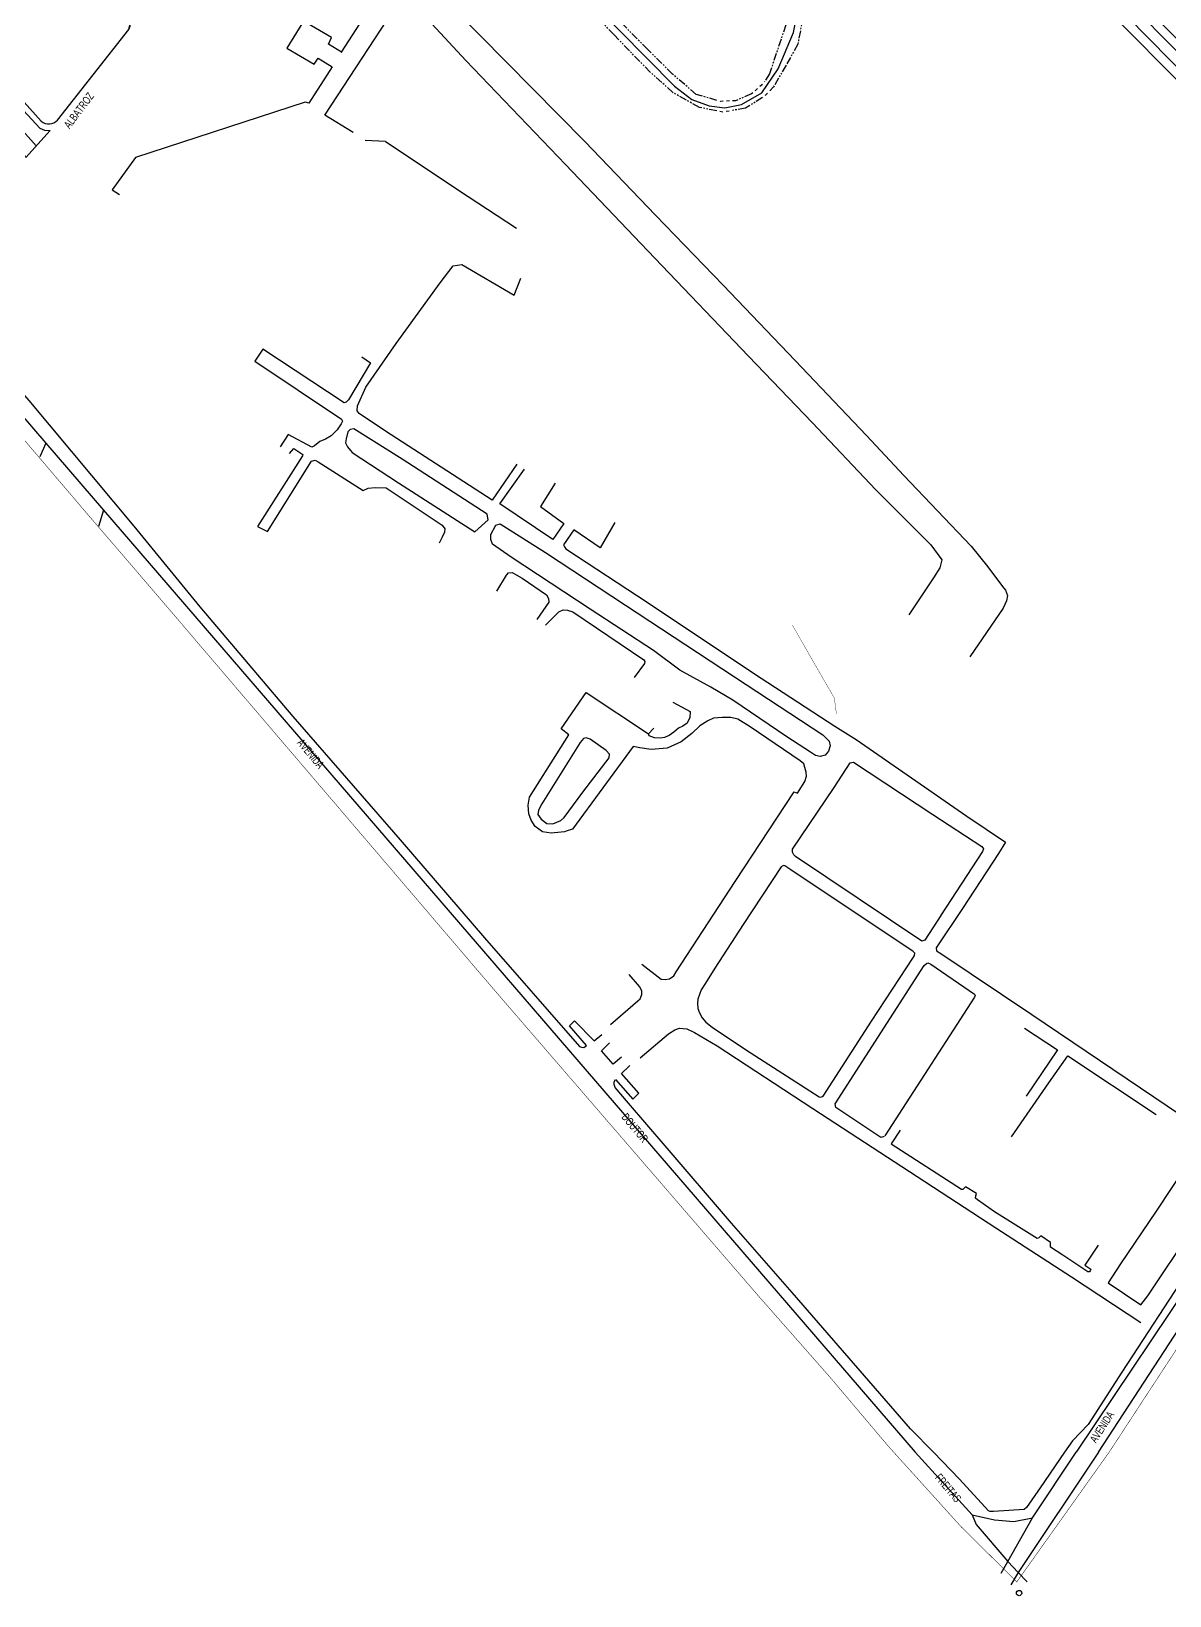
# Model space of a CAD drawing. Extents: x 203640 to 206998, y 4842129 to 4844379.
# Drawn here: x 204775 to 205344, y 4842129 to 4842911 of the extents above; entities that cross this region are included whole.
import ezdxf

# ---------------------------------------------------------------- set-up
doc = ezdxf.new("R2010")
doc.units = 0
doc.header["$LTSCALE"] = 1.5
doc.header["$MEASUREMENT"] = 0
doc.linetypes.add('PHANTOMX2', pattern=[5, 2.5, -0.5, 0.5, -0.5, 0.5, -0.5])
for name, color, linetype in [('CD-MALHA-LOTES', 40, 'CONTINUOUS'), ('HD-VALAS-DRENOS', 170, 'CONTINUOUS'), ('LM-LIM-SETOR-FISCAL', 7, 'CONTINUOUS'), ('RU-QUADRAS', 210, 'CONTINUOUS'), ('SV-EIXO-RUA-N-PAV', 6, 'CONTINUOUS'), ('SV-EIXO-RUA-PAV', 20, 'CONTINUOUS'), ('SV-RUA-NAO-PAV-S-GUIA-C-GUIA', 7, 'PHANTOMX2'), ('SV-RUA-PAVIM-S-GUIA-C-GUIA', 7, 'CONTINUOUS'), ('SV-TXT-RUA-PAV-S-GUIA-C-GUIA', 7, 'CONTINUOUS')]:
    doc.layers.add(name, color=color, linetype=linetype)
doc.styles.add('ARIAL', font='ARIAL.TTF')
doc.linetypes.add('Limite', pattern='A,20,-3,[130,ltypeshp.shx,S=6.35,R=0,X=0,Y=0],-3,20', length=46)

msp = doc.modelspace()

# ---------------------------------------------------------------- linework, layer by layer
at = {"layer": 'CD-MALHA-LOTES'}
msp.add_lwpolyline([(204668.3, 4843082.04), (204636.89, 4843043.97), (204633.67, 4843038.5, 0.182629), (204633.69, 4843032.09), (204636.89, 4843026.89), (204780.36, 4842866.45, 0.380262), (204788.41, 4842867.03), (204824.11, 4842912.39, 0.254367), (204823.97, 4842919.22), (204680.66, 4843081.26, 0.361645)], format="xyb", close=True, dxfattribs=at)
at = {"layer": 'HD-VALAS-DRENOS', "const_width": 0.18}
msp.add_lwpolyline([(205155.64, 4842614.71), (205166.01, 4842596.58), (205176.67, 4842578.12), (205177.71, 4842570.13)], dxfattribs=at)
at = {"layer": 'LM-LIM-SETOR-FISCAL', "linetype": 'Limite', "ltscale": 0.1}
msp.add_lwpolyline([(205434.6, 4842385.56, 0.25, 0.25, 0), (205314, 4842201.16, 0.25, 0.25, 0), (205267.85, 4842136.34, 0.25, 0.25, 0), (205240.12, 4842163.77, 0.25, 0.25, 0), (205203.63, 4842204.15, 0.25, 0.25, 0), (205174.44, 4842238.7, 0.25, 0.25, 0), (205138.67, 4842279.33, 0.25, 0.25, 0), (205008.27, 4842430.41, 0.25, 0.25, 0), (204837.73, 4842630.15, 0.25, 0.25, 0), (204802.21, 4842671.51, 0.25, 0.25, 0), (204636.88, 4842865.48, 0.25, 0.25, 0)], format="xyseb", dxfattribs=at)
at = {"layer": 'RU-QUADRAS', "color": 6, "linetype": 'Continuous'}
msp.add_lwpolyline([(204780.36, 4842866.45, 0.380262), (204788.41, 4842867.03), (204824.11, 4842912.39), (204824.91, 4842915.82), (204823.97, 4842919.22), (204680.66, 4843081.26), (204676.82, 4843083.49), (204672.39, 4843083.77), (204668.3, 4843082.04), (204636.89, 4843043.97), (204633.67, 4843038.5, 0.181756), (204633.69, 4843032.09), (204636.89, 4843026.89)], format="xyb", close=True, dxfattribs=at)
at = {"layer": 'SV-EIXO-RUA-N-PAV'}
msp.add_lwpolyline([(204832.29, 4842923.42), (204836.33, 4842925.25), (204847.14, 4842928.93), (204861.13, 4842941.94), (204870.71, 4842957.64), (204886.43, 4842982.43), (204906.08, 4843008.7), (204918.11, 4843027.35), (204923.69, 4843032.97), (204928.67, 4843036.68), (204936.42, 4843039.16), (204945.22, 4843037.65), (205096.75, 4842883.98), (205105.48, 4842877.33), (205114.08, 4842874.23), (205121.99, 4842873.2), (205130.25, 4842874.92), (205140.45, 4842880.62), (205148.62, 4842892.62), (205156.3, 4842910.86), (205159.67, 4842928.61), (205176.96, 4843003.97), (205182.24, 4843016.45), (205202.99, 4843040.85)], dxfattribs=at)
at = {"layer": 'SV-EIXO-RUA-PAV'}
for points in [[(205581.42, 4842630.28), (205581.25, 4842642.14), (205577.65, 4842652.72), (205566.66, 4842669.3), (205552.27, 4842685.67), (205542.94, 4842695.5), (205461.26, 4842778.24), (205377.39, 4842863.68), (205202.99, 4843040.85), (204978.4, 4843269.01), (204895.74, 4843352.99)], [(204636.89, 4843013.05), (204777.81, 4842854.12)], [(205796.11, 4842956.02), (205774.83, 4842924.09), (205613.84, 4842679.47), (205588.6, 4842641.18), (205581.42, 4842630.28), (205533.04, 4842556.74), (205480.99, 4842478.51), (205422.2, 4842389.31), (205362.94, 4842298.85), (205297.53, 4842201.16)], [(205308.65, 4842201.16), (205379.25, 4842309.51), (205428.16, 4842384.92), (205485.23, 4842470.99), (205542.13, 4842557.05), (205594.97, 4842636.54), (205796.11, 4842941.27)], [(204636.89, 4842874.82), (204782.6, 4842705.57), (204811.46, 4842672.05), (205217.09, 4842201.16)], [(204782.6, 4842705.57), (204779.56, 4842698.74)], [(204811.46, 4842672.05), (204808.87, 4842663.92)], [(205217.09, 4842201.16), (205245.57, 4842169.85), (205247.46, 4842165.03), (205263.29, 4842146.57), (205268.61, 4842140.98), (205273.08, 4842136.28)], [(205259.98, 4842140.69), (205263.29, 4842146.57), (205275.73, 4842168.27), (205297.53, 4842201.16)], [(205308.65, 4842201.16), (205268.61, 4842140.98), (205264.82, 4842134.88)], [(205245.57, 4842169.85), (205256.62, 4842167.32), (205266.29, 4842166.56), (205275.73, 4842168.27)]]:
    msp.add_lwpolyline(points, dxfattribs=at)
at = {"layer": 'SV-RUA-NAO-PAV-S-GUIA-C-GUIA', "linetype": 'PHANTOMX2'}
for points in [[(205179.46, 4843057.56), (205181.99, 4843045.94), (205180.98, 4843030.6), (205177.71, 4843020.02), (205172.97, 4843001.67), (205167.57, 4842977.21), (205164.02, 4842960.04), (205159.69, 4842940.41), (205154.76, 4842921.72), (205144.25, 4842890.16)], [(205117.98, 4842876.93), (205107.6, 4842879.92), (205095.83, 4842890.06), (205083.47, 4842902.32), (205067.71, 4842918.13), (205049.76, 4842936.32), (205040.07, 4842945.07), (205025.99, 4842960.47), (205012.46, 4842973.41), (204993.5, 4842991.55), (204967.42, 4843018.32), (204961.69, 4843025.35), (204953.99, 4843033.69), (204946.72, 4843039.42), (204939.51, 4843042.32), (204931.64, 4843041.19), (204924.22, 4843037.33), (204906.86, 4843016.59)], [(205117.86, 4842871.71), (205109.25, 4842873.4), (205096.02, 4842880.8), (205084.7, 4842890.98), (205066.58, 4842909.64), (205050.64, 4842926.74), (205034.25, 4842944.55), (205016.08, 4842962.58), (204999.94, 4842978.75), (204985.46, 4842992.63), (204974.74, 4843003.64), (204963.58, 4843015.72), (204952.64, 4843028.04), (204947.17, 4843032.84), (204939.19, 4843036.05), (204931.28, 4843034.88), (204925.97, 4843031.98), (204912.86, 4843015.53)], [(205163.98, 4842933.83), (205158.36, 4842904.96), (205152.56, 4842894.48), (205146.28, 4842883.72), (205144.35, 4842881.7)], [(205140.71, 4842884.9), (205139.5, 4842883.84)], [(205144.25, 4842890.16), (205141.81, 4842886.13)], [(205121.11, 4842876.49), (205119.72, 4842876.43), (205119.54, 4842876.48)], [(205124.26, 4842876.62), (205122.69, 4842876.55)], [(205140.83, 4842878.37), (205132.33, 4842873.03), (205125.72, 4842871.87)], [(205135.9, 4842880.66), (205135.28, 4842880.12), (205127.34, 4842876.75), (205125.83, 4842876.69)], [(205138.3, 4842882.78), (205137.1, 4842881.72)], [(205143.22, 4842880.52), (205142.09, 4842879.33)], [(205120.99, 4842871.09), (205119.43, 4842871.4)], [(205124.14, 4842871.6), (205122.56, 4842871.32)]]:
    msp.add_lwpolyline(points, dxfattribs=at)
at = {"layer": 'SV-RUA-PAVIM-S-GUIA-C-GUIA'}
for points in [[(204636.89, 4843024.26), (204646.82, 4843012.48), (204696.28, 4842956.63), (204728.25, 4842920.61), (204767.41, 4842876.13), (204779.69, 4842863.06), (204781.98, 4842861.99), (204784.74, 4842861.91), (204772.67, 4842848.34), (204771.17, 4842851.36), (204754.18, 4842870.31), (204705.94, 4842925.06), (204660.23, 4842976.88), (204636.89, 4843003.4)], [(204908.55, 4843001.89), (204917.58, 4842993.66), (204986.47, 4842922.71), (205052.02, 4842856.33), (205087.21, 4842819.48), (205121.13, 4842784.58), (205157.08, 4842746.92), (205192.67, 4842709.45), (205211.34, 4842689.46), (205245.06, 4842654.02), (205253.42, 4842643.69), (205260.66, 4842633.97), (205262.24, 4842632.02), (205263.14, 4842629.41), (205262.74, 4842626.67), (205261.07, 4842623.11), (205244.43, 4842598.77)], [(204902.43, 4842993.23), (204923.58, 4842975.67), (204930.78, 4842968.95), (204940.27, 4842959.31), (204947.04, 4842950.63), (204950.47, 4842943.28), (204951.84, 4842934.73), (204930.15, 4842901.07), (204930.29, 4842901.06), (204923.8, 4842905.05), (204925.4, 4842908.34), (204911.45, 4842916.57), (204903.02, 4842902.96), (204916.7, 4842895.07), (204918.67, 4842898.04), (204925.73, 4842893.61), (204913.99, 4842875.48), (204912.25, 4842876.07), (204827.35, 4842848.44), (204815.74, 4842832.15), (204819.38, 4842829.85)], [(205329.68, 4842926.04), (205378.76, 4842876.14), (205423.48, 4842830.9), (205460.68, 4842793.35), (205461.63, 4842792), (205462.34, 4842790.51), (205462.16, 4842789.34), (205461.33, 4842788.75), (205459.69, 4842788.58), (205458.61, 4842789.47), (205415.41, 4842833.06), (205368.34, 4842880.68), (205304.11, 4842945.76)], [(204936.21, 4842860.79), (204921.98, 4842869.46), (204959.36, 4842926.54), (204963.82, 4842926.07), (204967.06, 4842924.34), (204992.48, 4842896.91), (205042.35, 4842844.88), (205087.02, 4842798.05), (205133.74, 4842749.06), (205165.56, 4842715.85), (205197.37, 4842682.2), (205224.89, 4842654.66), (205230.43, 4842647.23), (205229.35, 4842643.19), (205226.28, 4842638.3), (205213.9, 4842619.68)], [(205310.61, 4842924.51), (205356.2, 4842878.83)], [(204636.89, 4842883.11), (204650.94, 4842867.13), (204682.76, 4842830.85), (204718.2, 4842791), (204774.1, 4842726.83), (204826.54, 4842664.1), (204859.6, 4842623.81), (204906.07, 4842568.9), (204959.62, 4842507.26), (205001.86, 4842458.32), (205049.24, 4842403.97), (205050.33, 4842403.6), (205051.46, 4842403.53), (205052.84, 4842404.51), (205044.36, 4842414.34), (205046.78, 4842416.81), (205056.59, 4842406.72), (205060.4, 4842409.98)], [(204952.31, 4842856.42), (204942.26, 4842856.8)], [(204952.31, 4842856.42), (204993.69, 4842828.85), (205017.87, 4842812.97)], [(205018.07, 4842695.05), (205005.72, 4842677.08), (204952.28, 4842711.48), (204939.26, 4842720.39), (204938.27, 4842721.7), (204938.4, 4842724.14), (204942.54, 4842733.52), (204957.73, 4842755.3), (204979.74, 4842785.67), (204986.25, 4842794.25), (204990.5, 4842794.92), (205016.66, 4842779.47), (205019.95, 4842788.02)], [(204940.49, 4842748.69), (204944.85, 4842745.72), (204933.8, 4842727.2), (204932.76, 4842725.98), (204931.69, 4842725.77), (204890.99, 4842752.55), (204887.06, 4842746.52), (204930.36, 4842717.59), (204930.82, 4842716.56), (204930.25, 4842715.24), (204928.23, 4842712.27), (204925.24, 4842709.26), (204922.29, 4842707.49), (204919.57, 4842706.31), (204916.92, 4842704.25), (204915.46, 4842703.62), (204903.7, 4842709.91), (204899.67, 4842703.67)], [(204997.04, 4842661.3), (205003.62, 4842667.22), (205003.15, 4842669.99), (204960.65, 4842697.6), (204936.45, 4842712.79), (204934.72, 4842712.36), (204933.55, 4842711.19), (204932.66, 4842707.65), (204932.45, 4842705.68), (204933.38, 4842703.68), (204935.73, 4842700.87), (204958.89, 4842685.8), (204997.01, 4842661.26)], [(204904.46, 4842700.41), (204906.49, 4842702.83), (204911.09, 4842699.86), (204910.94, 4842699.24), (204888.47, 4842663.94), (204893.33, 4842661.33), (204915.34, 4842696.58), (204917.22, 4842697.05), (204918.75, 4842696.28), (204941.24, 4842681.91), (204943.69, 4842683), (204947.14, 4842683.47), (204952.7, 4842683.28), (204980.69, 4842664.55), (204982.09, 4842662.71), (204981.88, 4842661.12), (204980.71, 4842658.6), (204979.14, 4842655.51)], [(205037.16, 4842685.58), (205029.83, 4842673.93), (205041.56, 4842665.34), (205035.99, 4842657.4), (205009.5, 4842675.26), (205021.78, 4842692.55)], [(205066.9, 4842665.89), (205059.65, 4842653.28), (205046.53, 4842662.18), (205041.38, 4842654.77), (205041.76, 4842653.74), (205042.56, 4842652.68), (205083.7, 4842625.79), (205136.27, 4842590.65), (205176.87, 4842564.01), (205187.54, 4842557.41), (205242.92, 4842519.08), (205262.28, 4842506.02), (205258.67, 4842500.51), (205240.64, 4842473), (205227.61, 4842453.24), (205227.7, 4842451.83), (205229.81, 4842450.44), (205275.42, 4842419.92), (205363.42, 4842360.46), (205361.94, 4842357.7), (205382.29, 4842344.5)], [(205007.94, 4842631.65), (205012.8, 4842639.64), (205013.8, 4842640.66), (205015.65, 4842640.9), (205020.71, 4842638.02), (205032.79, 4842629.73), (205033.79, 4842627.99), (205034.05, 4842626.01), (205027.95, 4842617.41)], [(205032.32, 4842614.51), (205039.05, 4842621.31), (205041.13, 4842622.22), (205043.35, 4842622.16), (205045.95, 4842621.25), (205081.51, 4842597.33), (205081.93, 4842596.43), (205081.84, 4842595.45), (205076.65, 4842588.43)], [(205080.38, 4842445.18), (205090.13, 4842437.69), (205092.05, 4842437.52), (205094.34, 4842437.82), (205096.46, 4842439.28), (205097.56, 4842441.27), (205127.15, 4842486.45), (205156.56, 4842531.26), (205158.24, 4842530.54), (205161.89, 4842536.46), (205162.81, 4842539.14), (205162.64, 4842541.08), (205161.95, 4842543.43), (205161.41, 4842545.22), (205159.66, 4842546.72), (205134.57, 4842563.73), (205128.47, 4842567.54), (205124.99, 4842568.49), (205120.57, 4842568.4), (205116.3, 4842568.03), (205113.44, 4842566.69), (205109.49, 4842564.23), (205105.46, 4842560.42), (205100.04, 4842556.23), (205093.12, 4842553.05), (205085.19, 4842552.48), (205079.5, 4842553.32), (205076.19, 4842553.99), (205045.82, 4842512.57), (205042.65, 4842511.58), (205041.88, 4842511.27), (205035.1, 4842510.6), (205030.75, 4842511.27), (205027.13, 4842513.94), (205025.18, 4842517.13), (205024.07, 4842520.28), (205023.66, 4842524.63), (205024.26, 4842528.67), (205044.01, 4842559.73), (205040.19, 4842562.69), (205052.58, 4842580.94), (205083.73, 4842560.22)], [(205096, 4842576.02), (205104.55, 4842571.49), (205104.4, 4842568.42), (205103.05, 4842565.53), (205100.98, 4842564.15), (205098.85, 4842563.04), (205096.46, 4842561.12), (205094.15, 4842559.46), (205091.85, 4842558.46), (205089.6, 4842558.08), (205086.84, 4842558.24), (205084.19, 4842559.25), (205083.73, 4842560.22), (205086.44, 4842563.05)], [(205229.96, 4842469.5), (205221.83, 4842457.18), (205220.39, 4842456.65), (205157.28, 4842498.98), (205156.4, 4842499.8), (205155.73, 4842501.02), (205155.83, 4842502.57), (205176.63, 4842533.43), (205184.65, 4842545.79), (205186.27, 4842546.11), (205225.9, 4842519.85), (205250.29, 4842503.88), (205251.23, 4842502.76), (205250.73, 4842501.47), (205229.72, 4842469.2)], [(205154.99, 4842492.25), (205151.95, 4842494.32), (205151.23, 4842494.37), (205150.03, 4842493.71), (205131.18, 4842464.94), (205116.86, 4842443.17), (205112.2, 4842435.68), (205110.14, 4842432.3), (205108.5, 4842427.63), (205108.24, 4842425.41), (205108.46, 4842422.9), (205109.22, 4842420.76), (205110.56, 4842418.27), (205112.38, 4842416.09), (205115.61, 4842413.67), (205132.29, 4842402.49), (205169.15, 4842378.77), (205169.99, 4842378.57), (205171, 4842379.18), (205195.21, 4842416.58), (205216.19, 4842448.55), (205216.78, 4842449.49), (205216.9, 4842450.57), (205215.95, 4842451.61), (205189.53, 4842469.04), (205154.88, 4842492.33)], [(205064.8, 4842414.94), (205078.42, 4842426.76), (205079.57, 4842427.77), (205080.42, 4842429.89), (205080.49, 4842431.74), (205079.32, 4842433.94), (205074.15, 4842440.01)], [(205201.53, 4842359.02), (205199.91, 4842358.52), (205177.33, 4842373.52), (205177.02, 4842375.35), (205221.55, 4842444.44), (205222.76, 4842445.53), (205223.4, 4842445.78), (205224.91, 4842445.13), (205246.78, 4842430.17), (205247.09, 4842429.46), (205246.71, 4842428.68), (205201.84, 4842359.35)], [(205079.6, 4842398.29), (205093.8, 4842410.35), (205096.99, 4842412.35), (205099.26, 4842413.17), (205102.94, 4842412.78), (205106.75, 4842410.99), (205118.09, 4842404.3), (205165.87, 4842373.02), (205214.28, 4842341.47), (205257.3, 4842313.35), (205295.25, 4842288.74), (205329.88, 4842265.99)], [(205271.63, 4842413.12), (205288.11, 4842402.37), (205272.56, 4842379.1)], [(205070.28, 4842398.56), (205066.09, 4842395.2), (205060.34, 4842401.73), (205064.3, 4842405.71)], [(205265.15, 4842358.81), (205283.82, 4842385.84), (205293.36, 4842399.23), (205337.47, 4842369.93)], [(205226.15, 4842201.16), (205214.77, 4842212.82), (205155.66, 4842280.98), (205125.29, 4842315.72), (205092.15, 4842354.3), (205073.73, 4842375.71), (205067.19, 4842383.51), (205066.56, 4842385.03), (205066.65, 4842386.34), (205067.29, 4842387.45), (205076.03, 4842377.59), (205078.89, 4842380.56), (205070.38, 4842390.53), (205073.95, 4842393.98), (205074.46, 4842394.38)], [(205209.51, 4842362.18), (205205.02, 4842355.38), (205240.17, 4842332.71), (205241.04, 4842332.63), (205242.14, 4842333.74)], [(205375.56, 4842342.94), (205359.05, 4842354.27), (205353.47, 4842345.74), (205337.5, 4842321.71), (205319.62, 4842295.24), (205313.43, 4842285.82), (205329.87, 4842274.84), (205333.41, 4842279.24), (205355.13, 4842311.95), (205375.62, 4842342.72)], [(205284.62, 4842305.92), (205279.79, 4842309.27), (205278.87, 4842308.34), (205278, 4842308.02), (205256.7, 4842321.39), (205248.26, 4842327.29), (205247.28, 4842328.1), (205247.35, 4842329.34), (205247.73, 4842330.52), (205242.14, 4842333.74)], [(205308.58, 4842304.72), (205301.8, 4842294.6), (205304.88, 4842292.69), (205304.54, 4842291.88), (205304.12, 4842291.34), (205303.36, 4842291.33), (205290.91, 4842299.58), (205284.75, 4842303.57), (205284.61, 4842304.06), (205284.62, 4842305.92)], [(205354.54, 4842293.47), (205320.26, 4842241.09), (205303.49, 4842214.92), (205295.64, 4842206.87), (205291.72, 4842201.16)], [(205291.72, 4842201.16), (205279.54, 4842183.41), (205272.65, 4842173.54), (205271.49, 4842172.58), (205256.24, 4842171.5), (205254.54, 4842171.52), (205253.67, 4842171.83), (205239.26, 4842187.72), (205226.15, 4842201.16)], [(205226.16, 4842201.15), (205226.15, 4842201.16)], [(205291.72, 4842201.16), (205291.71, 4842201.15)], [(205312.71, 4842201.15), (205312.72, 4842201.16)], [(205315.29, 4842201.16), (205315.28, 4842201.15)]]:
    msp.add_lwpolyline(points, dxfattribs=at)
for points in [[(205170.92, 4842559.81), (205174.12, 4842556.52), (205174.53, 4842554.28), (205173.77, 4842551.56), (205172.02, 4842549.57), (205169.5, 4842548.91), (205167.3, 4842549.45), (205164.81, 4842551.09), (205153, 4842558.72), (205125.98, 4842577.08), (205114.97, 4842583.51), (205099.41, 4842592.12), (205086.37, 4842601.89), (205054.67, 4842622.58), (205015.18, 4842648.54), (205005.83, 4842655.06), (205004.95, 4842657.46), (205004.95, 4842659.82), (205007.47, 4842664.6), (205009.66, 4842665.16), (205032.27, 4842650.9), (205072.35, 4842624.55), (205132.54, 4842585)], [(205041.67, 4842518.51), (205050.95, 4842531.18), (205064.14, 4842548.32), (205064.32, 4842550.05), (205062.69, 4842551.89), (205054.57, 4842557.61), (205052.7, 4842558.3), (205051.34, 4842557.99), (205049.64, 4842555.92), (205030.45, 4842525.22), (205028.88, 4842522.13), (205028.56, 4842519.99), (205030.14, 4842517.53), (205032.95, 4842515.43), (205036.03, 4842515.35), (205039.93, 4842516.93)]]:
    msp.add_lwpolyline(points, close=True, dxfattribs=at)
msp.add_circle((205269, 4842130.74, 17.04), 1.33, dxfattribs=at)

# ---------------------------------------------------------------- texts
at = {"layer": 'SV-TXT-RUA-PAV-S-GUIA-C-GUIA', "style": 'ARIAL', "width": 0.7}
for s, rotation, p in [('RUA                                           ALBATROZ', 53, (204761.38, 4842818.53)), ('AVENIDA', 310, (204907.91, 4842555.62)), ('DOUTOR', 310, (205070.03, 4842368.5)), ('AVENIDA', 57, (205307.39, 4842205.47)), ('FREITAS', 310, (205226.71, 4842188.32))]:
    msp.add_text(s, height=4, rotation=rotation, dxfattribs=at).set_placement(p)

doc.saveas('drawing.dxf')
